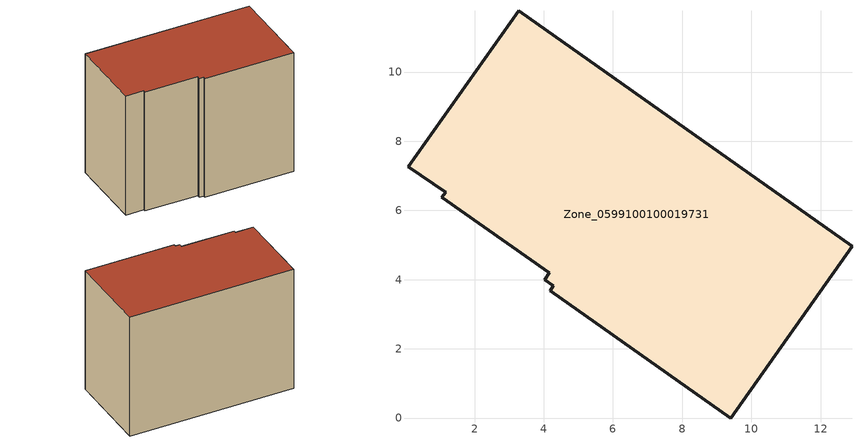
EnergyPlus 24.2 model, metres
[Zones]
Zone_0599100100019731
 floor ground (C_G): 12.91,4.96 9.4,0 4.19,3.69 4.28,3.82 4.03,3.99 4.17,4.19 1.06,6.38 1.17,6.52 0.09,7.26 3.28,11.77 z4.16
 wall outside (C_F): 4.03,3.99 4.28,3.82 4.19,3.69 9.4,0 12.91,4.96 3.28,11.77 0.09,7.26 1.17,6.52 1.06,6.38 4.17,4.19 4.03,3.99 z4.16:13.24
 roof outside (C_R): 3.28,11.77 0.09,7.26 1.17,6.52 1.06,6.38 4.17,4.19 4.03,3.99 4.28,3.82 4.19,3.69 9.4,0 12.91,4.96 z13.24
[BUILDING]
Pand.0599100100019731: North Axis=0; Terrain=City; Loads Convergence Tolerance Value=0.04; Temperature Convergence Tolerance Value=0.4; Solar Distribution=FullExterior; Maximum Number of Warmup Days=25; Minimum Number of Warmup Days=1
[Site:Location]
Rotterdam.The.Hague.AP_ZH_NLD Design_Conditions: Latitude=51.96; Longitude=4.45; Time Zone=1; Elevation=-4.5
[SITE:GROUNDTEMPERATURE:BUILDINGSURFACE]
18, 18, 18, 18, 18, 18, 18, 18, 18, 18, 18, 18
[MATERIAL] Thermal Absorptance=0.9; Solar Absorptance=0.7; Visible Absorptance=0.7
Name | Roughness | Thickness | Conductivity | Density | Specific Heat
G.TC.2015-2018 | MediumSmooth | 0.15 | 0.0428571 | 540 | 1210
F.TC.2015-2018 | Rough | 0.3 | 0.0666667 | 1920 | 840
R.TC.2015-2018 | MediumRough | 0.2 | 0.0333333 | 1500 | 1000
[CONSTRUCTION]
C_G: G.TC.2015-2018
C_F: F.TC.2015-2018
C_R: R.TC.2015-2018
[ZONE]
Zone_0599100100019731: Type=1; Multiplier=1; Ceiling Height=Autocalculate; Volume=Autocalculate; Floor Area=autocalculate; Part of Total Floor Area=Yes
[ZONEINFILTRATION:DESIGNFLOWRATE]
Infil_Zone_0599100100019731: Zone or ZoneList or Space or SpaceList=Zone_0599100100019731; Schedule=AlwaysOn; Design Flow Rate Calculation Method=Flow/Area; Flow Rate per Floor Area=0.0015; Constant Term Coefficient=1; Temperature Term Coefficient=0; Velocity Term Coefficient=0; Velocity Squared Term Coefficient=0
[HVACTEMPLATE:ZONE:IDEALLOADSAIRSYSTEM]
Zone_0599100100019731: Maximum Heating Supply Air Temperature=50; Minimum Cooling Supply Air Temperature=13; Maximum Heating Supply Air Humidity Ratio=0.0156; Minimum Cooling Supply Air Humidity Ratio=0.0077; Heating Limit=NoLimit; Cooling Limit=NoLimit; Dehumidification Control Type=ConstantSensibleHeatRatio; Cooling Sensible Heat Ratio=0.7; Dehumidification Setpoint=60; Humidification Control Type=None; Humidification Setpoint=30; Outdoor Air Method=None; Outdoor Air Flow Rate per Person=0.00944; Outdoor Air Flow Rate per Zone Floor Area=0; Outdoor Air Flow Rate per Zone=0; Demand Controlled Ventilation Type=None; Outdoor Air Economizer Type=NoEconomizer; Heat Recovery Type=None; Sensible Heat Recovery Effectiveness=0.7; Latent Heat Recovery Effectiveness=0.65
[ZONECONTROL:THERMOSTAT]
ThermostatControl_Zone_0599100100019731: Zone or ZoneList=Zone_0599100100019731; Control Type Schedule=DualSetpointControlType; Control 1=Thermostat_Zone_0599100100019731; Temperature Difference Between Cutout And Setpoint=0
[THERMOSTATSETPOINT:DUALSETPOINT]
Thermostat_Zone_0599100100019731: Heating Setpoint Temperature Schedule=HeatingSetpoint_Zone_0599100100019731; Cooling Setpoint Temperature Schedule=CoolingSetpoint_Zone_0599100100019731
[SCHEDULE:COMPACT]
HeatingSetpoint_Zone_0599100100019731: Through: 12/31, For: AllDays, Until: 24:00, 21
CoolingSetpoint_Zone_0599100100019731: Through: 12/31, For: AllDays, Until: 24:00, 24
DualSetpointControlType: Through: 12/31, For: AllDays, Until: 24:00, 4
AlwaysOn: Through: 12/31, For: AllDays, Until: 24:00, 1
